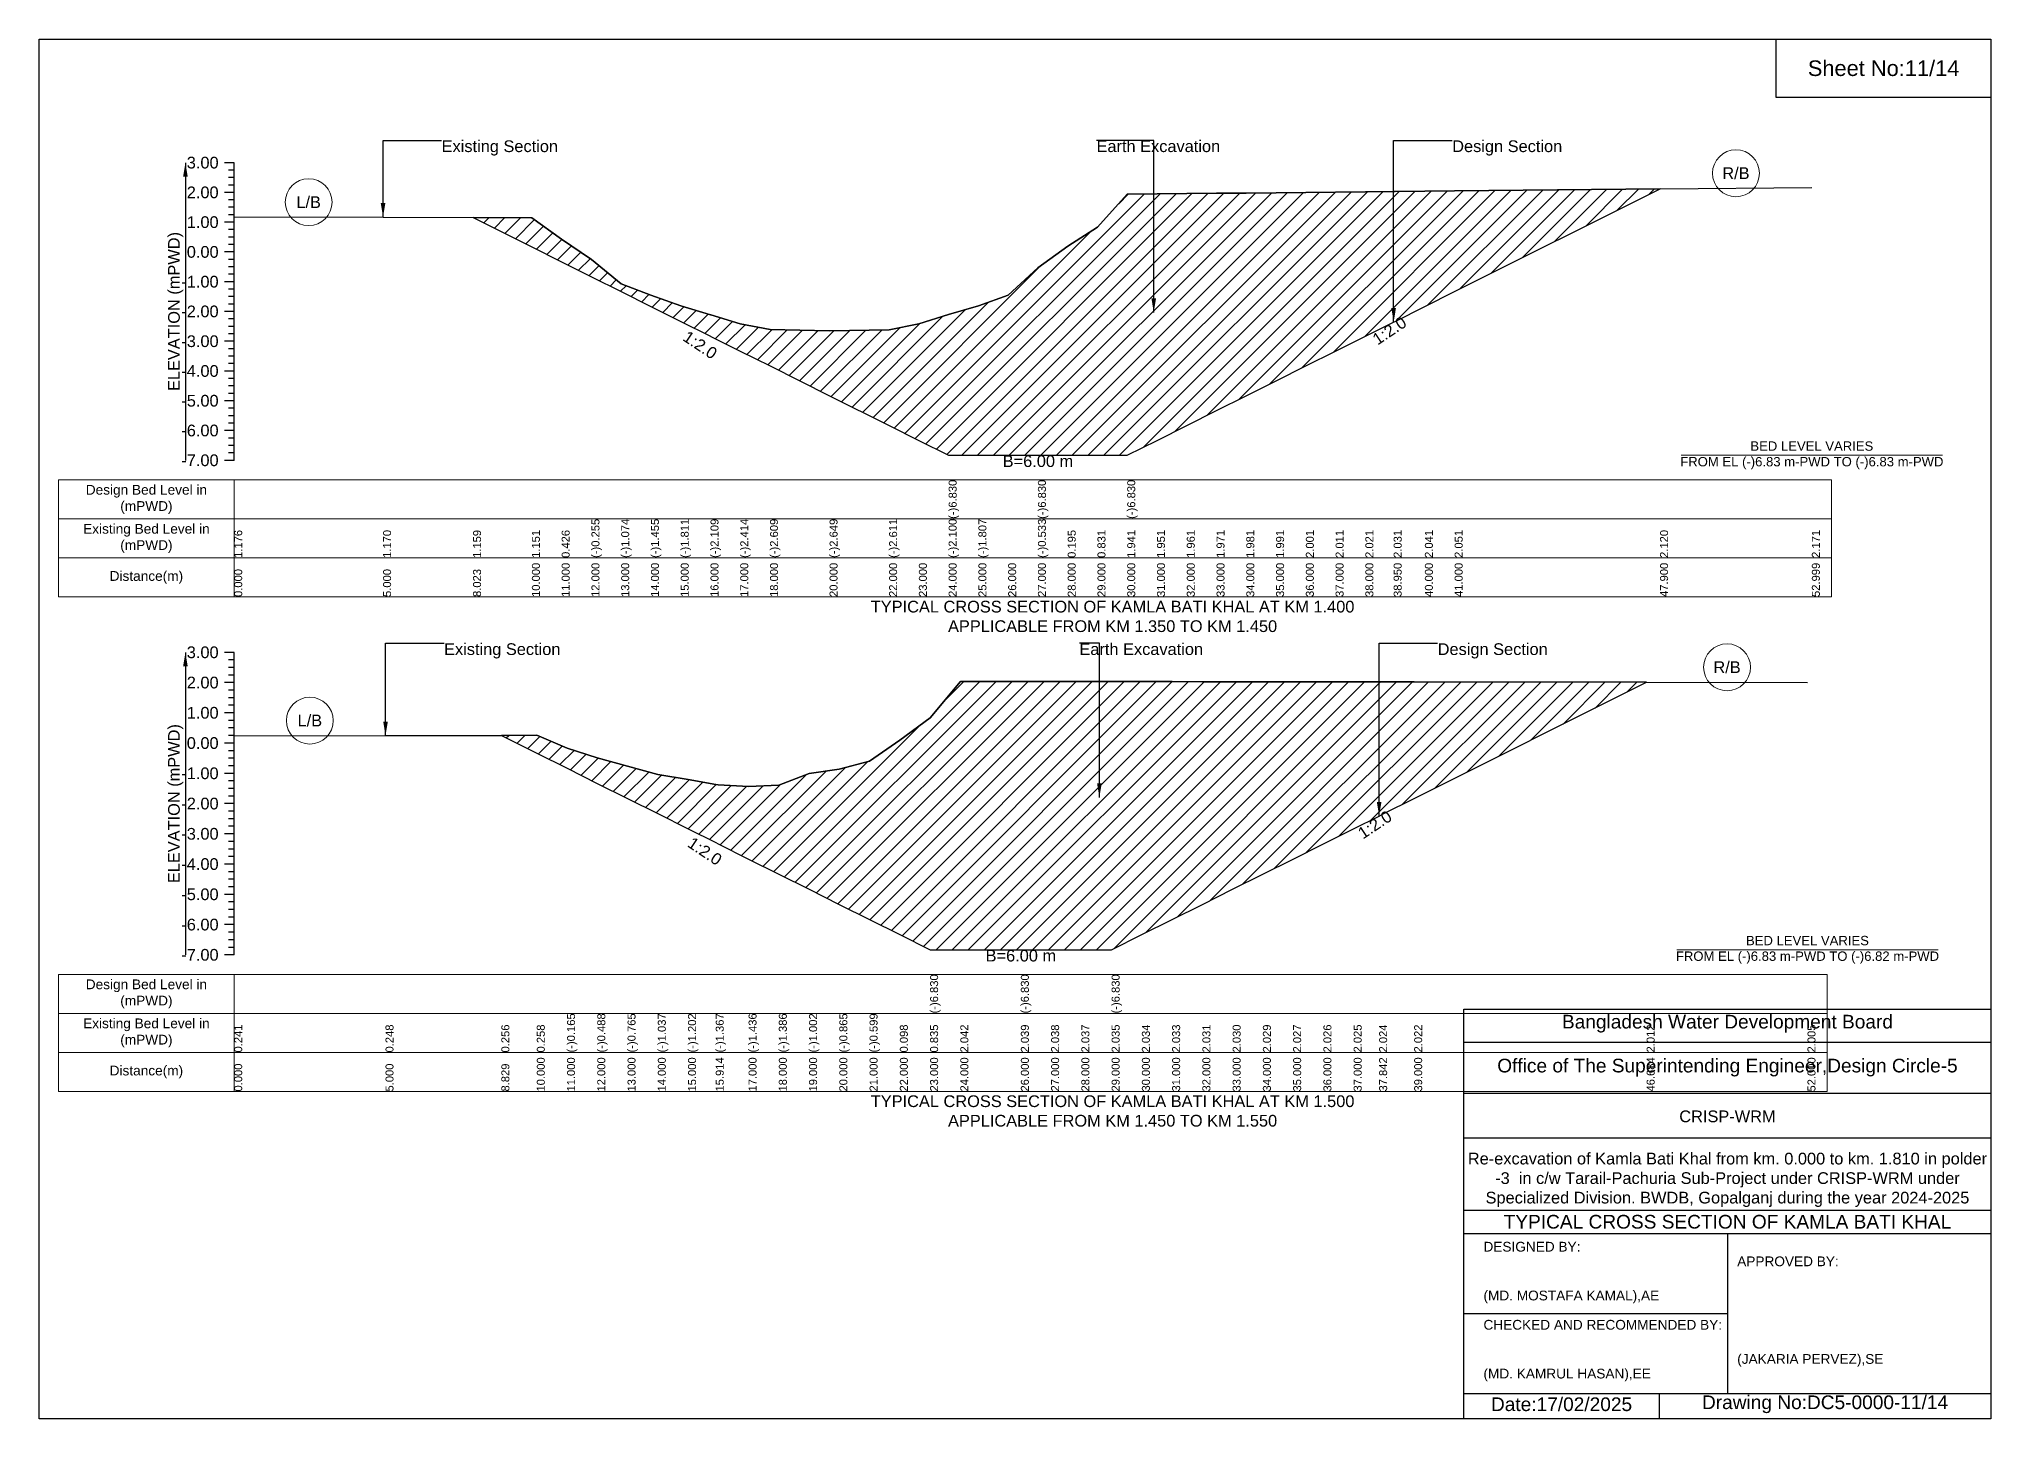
# Model space of a CAD drawing. Header units: inches. Extents: x 91000 to 238000, y -5656 to 51.
# Drawn here: x 200000 to 208000, y -5656 to 0 of the extents above; entities that cross this region are included whole.
import ezdxf

# ---------------------------------------------------------------- set-up
doc = ezdxf.new("R2010")
doc.units = ezdxf.units.IN
doc.header["$LTSCALE"] = 7
doc.header["$MEASUREMENT"] = 0
for name, color, linetype, lineweight in [('Cross section Data Border', 7, 'Continuous', 9), ('Cross Section Labels', 7, 'Continuous', 9), ('Existing_Bed_Level for Xsection', 7, 'Continuous', 25)]:
    doc.layers.add(name, color=color, linetype=linetype, lineweight=lineweight)
doc.styles.get("Standard").update_dxf_attribs({"font": 'arial.ttf'})
doc.dimstyles.get("Standard").update_dxf_attribs({"dimtxt": 0.18, "dimasz": 0.18, "dimexe": 0.18, "dimexo": 0.0625, "dimgap": 0.09, "dimtad": 0, "dimtih": 1, "dimtoh": 1, "dimdec": 4, "dimzin": 0, "dimdsep": 46, "dimtxsty": 'Standard', "dimcen": 0.09, "dimadec": 0, "dimazin": 0, "dimtfac": 1, "dimtdec": 4, "dimtofl": 0, "dimtmove": 0, "dimatfit": 3, "dimfxl": 1, "dimtolj": 1, "dimtzin": 0, "dimarcsym": 0})

msp = doc.modelspace()

# ---------------------------------------------------------------- hatches: boundary and pattern name
at = {"layer": 'Existing_Bed_Level for Xsection'}
h = msp.add_hatch(dxfattribs=at)
h.set_pattern_fill('ANSI31', color=256, scale=366, style=0)
h.paths.add_polyline_path([(201778.8, -731.5), (202020, -852.1), (202142, -913.1), (202264, -974.1), (202386, -1035.1), (202508, -1096.1), (202630, -1157.1), (202752, -1218.1), (202753.4, -1218.8), (202874, -1279.1), (202996, -1340.1), (203240, -1462.1), (203484, -1584.1), (203606, -1645.1), (203728, -1706.1), (203850, -1706.1), (203972, -1706.1), (204094, -1706.1), (204216, -1706.1), (204338, -1706.1), (204460, -1706.1), (204582, -1645.1), (204704, -1584.1), (204826, -1523.1), (204948, -1462.1), (205070, -1401.1), (205192, -1340.1), (205314, -1279.1), (205436, -1218.1), (205551.9, -1160.1), (205558, -1157.1), (205679.9, -1096.1), (205801.9, -1035.1), (206643.8, -614.2), (205801.9, -622.6), (205679.9, -623.8), (205558, -625), (205551.9, -625.1), (205436, -626.3), (205314, -627.5), (205192, -628.7), (205070, -629.9), (204948, -631.1), (204826, -632.4), (204704, -633.6), (204582, -634.8), (204460, -636), (204338, -771.4), (204216, -849), (204094, -937.8), (203972, -1050.3), (203850, -1093.3), (203728, -1129), (203606, -1167.3), (203484, -1191.4), (203240, -1196), (202996, -1191.1), (202874, -1167.3), (202753.4, -1130.5), (202752, -1130.1), (202630, -1093.8), (202508, -1050.3), (202386, -1003.9), (202264, -903.9), (202142, -820.8), (202020, -732.4)])
h = msp.add_hatch(dxfattribs=at)
h.set_pattern_fill('ANSI31', color=256, scale=372, style=0)
h.paths.add_polyline_path([(201894.8, -2854.2), (202040, -2926.9), (202164, -2988.9), (202288, -3050.9), (202412, -3112.9), (202536, -3174.9), (202660, -3236.9), (202773.4, -3293.5), (202784, -3298.9), (202908, -3360.9), (203032, -3422.9), (203156, -3484.9), (203280, -3546.9), (203404, -3608.9), (203528, -3670.9), (203652, -3732.9), (203776, -3732.9), (204024, -3732.9), (204148, -3732.9), (204272, -3732.9), (204396, -3732.9), (204396, -3732.9), (204520, -3670.9), (204644, -3608.9), (204768, -3546.9), (204892, -3484.9), (205016, -3422.9), (205140, -3360.9), (205264, -3298.9), (205388, -3236.9), (205492.4, -3184.7), (205512, -3174.9), (205636, -3112.9), (206588.8, -2636.5), (205636, -2635.2), (205512, -2635), (205492.4, -2635), (205388, -2634.9), (205264, -2634.7), (205140, -2634.5), (205016, -2634.4), (204892, -2634.2), (204768, -2634.1), (204644, -2633.9), (204520, -2633.7), (204396, -2633.6), (204396, -2633.6), (204272, -2633.4), (204148, -2633.2), (204024, -2633.1), (203776, -2632.7), (203652, -2782.4), (203528, -2873.8), (203404, -2960.2), (203280, -2993.2), (203156, -3010.2), (203032, -3057.8), (202908, -3064), (202784, -3057.3), (202773.4, -3055.4), (202660, -3035), (202536, -3014.5), (202412, -2980.8), (202288, -2946.4), (202164, -2906.4), (202040, -2853.9)])

# ---------------------------------------------------------------- linework, layer by layer
for points in [[(200000, 0), (208000, 0), (208000, -5656), (200000, -5656)], [(207120, 0), (208000, 0), (208000, -240), (207120, -240)]]:
    msp.add_lwpolyline(points, close=True)
for points in [[(205840, -5656), (205840, -3976), (208000, -3976)], [(205840, -4112), (208000, -4112)], [(205840, -4320), (208000, -4320)], [(205840, -4504), (208000, -4504)], [(205840, -4800), (208000, -4800)], [(205840, -4896), (208000, -4896)], [(206920, -4896), (206920, -5552)], [(205840, -5224), (206920, -5224)], [(205840, -5552), (208000, -5552)], [(206640, -5552), (206640, -5656)]]:
    msp.add_lwpolyline(points)
at = {"layer": 'Cross section Data Border'}
for points in [[(200080, -1806.8), (207345.9, -1806.8), (207345.9, -2286.8), (200080, -2286.8)], [(200080, -3833.9), (207328, -3833.9), (207328, -4313.9), (200080, -4313.9)]]:
    msp.add_lwpolyline(points, close=True, dxfattribs=at)
for points in [[(200800, -1806.8), (200800, -2286.8)], [(200080, -1966.8), (207345.9, -1966.8)], [(200080, -2126.8), (207345.9, -2126.8)], [(200800, -3833.9), (200800, -4313.9)], [(200080, -3993.9), (207328, -3993.9)], [(200080, -4153.9), (207328, -4153.9)]]:
    msp.add_lwpolyline(points, dxfattribs=at)
at = {"layer": 'Cross Section Labels'}
for points in [[(206730.1, -1706.1), (207801.7, -1706.1)], [(206712.2, -3732.9), (207783.8, -3732.9)]]:
    msp.add_lwpolyline(points, dxfattribs=at)
for centre in [(206954.8, -550.1), (201105, -668.7), (206918.4, -2574.9), (201110, -2793.6)]:
    msp.add_circle(centre, 96, dxfattribs=at)
at = {"layer": 'Existing_Bed_Level for Xsection'}
for points in [[(200800, -506.8), (200760, -506.8)], [(200800, -537.3), (200776, -537.3)], [(200800, -1726.8), (200800, -1604.8), (200800, -1482.8), (200800, -1360.8), (200800, -1238.8), (200800, -1116.8), (200800, -994.8), (200800, -872.8), (200800, -750.8), (200800, -628.8), (200800, -506.8)], [(200800, -628.8), (200760, -628.8)], [(200800, -567.8), (200776, -567.8)], [(200800, -598.3), (200776, -598.3)], [(200800, -729.3), (201410, -730.1), (201778.8, -731.5), (202020, -732.4), (202142, -820.8), (202264, -903.9), (202386, -1003.9), (202508, -1050.3), (202630, -1093.8), (202752, -1130.1), (202753.4, -1130.5), (202874, -1167.3), (202996, -1191.1), (203240, -1196), (203484, -1191.4), (203606, -1167.3), (203728, -1129), (203728, -1129), (203850, -1093.3), (203972, -1050.3), (204094, -937.8), (204094, -937.8), (204216, -849), (204338, -771.4), (204460, -636), (204460, -636), (204582, -634.8), (204704, -633.6), (204826, -632.4), (204948, -631.1), (205070, -629.9), (205192, -628.7), (205314, -627.5), (205436, -626.3), (205551.9, -625.1), (205558, -625), (205679.9, -623.8), (205801.9, -622.6), (206643.8, -614.2), (207265.9, -608)], [(200800, -659.3), (200776, -659.3)], [(200800, -689.8), (200776, -689.8)], [(200800, -750.8), (200760, -750.8)], [(200800, -720.3), (200776, -720.3)], [(200800, -781.3), (200776, -781.3)], [(200800, -872.8), (200760, -872.8)], [(200800, -811.8), (200776, -811.8)], [(200800, -842.3), (200776, -842.3)], [(200800, -903.3), (200776, -903.3)], [(200800, -933.8), (200776, -933.8)], [(200800, -994.8), (200760, -994.8)], [(200800, -964.3), (200776, -964.3)], [(200800, -1025.3), (200776, -1025.3)], [(200800, -1116.8), (200760, -1116.8)], [(200800, -1055.8), (200776, -1055.8)], [(200800, -1086.3), (200776, -1086.3)], [(200800, -1147.3), (200776, -1147.3)], [(200800, -1177.8), (200776, -1177.8)], [(200800, -1238.8), (200760, -1238.8)], [(200800, -1208.3), (200776, -1208.3)], [(200800, -1269.3), (200776, -1269.3)], [(200800, -1299.8), (200776, -1299.8)], [(200800, -1330.3), (200776, -1330.3)], [(200800, -1360.8), (200760, -1360.8)], [(200800, -1391.3), (200776, -1391.3)], [(200800, -1421.8), (200776, -1421.8)], [(200800, -1482.8), (200760, -1482.8)], [(200800, -1452.3), (200776, -1452.3)], [(200800, -1513.3), (200776, -1513.3)], [(200800, -1543.8), (200776, -1543.8)], [(200800, -1574.3), (200776, -1574.3)], [(200800, -1604.8), (200760, -1604.8)], [(200800, -1635.3), (200776, -1635.3)], [(200800, -1665.8), (200776, -1665.8)], [(200800, -1726.8), (200760, -1726.8)], [(200800, -1696.3), (200776, -1696.3)], [(200800, -2513.9), (200760, -2513.9)], [(200800, -2544.9), (200776, -2544.9)], [(200800, -3753.9), (200800, -3629.9), (200800, -3505.9), (200800, -3381.9), (200800, -3257.9), (200800, -3133.9), (200800, -3009.9), (200800, -2885.9), (200800, -2761.9), (200800, -2637.9), (200800, -2513.9)], [(200800, -2637.9), (200760, -2637.9)], [(200800, -2575.9), (200776, -2575.9)], [(200800, -2606.9), (200776, -2606.9)], [(200800, -2856.1), (201420, -2855.2), (201894.8, -2854.2), (202040, -2853.9), (202164, -2906.4), (202288, -2946.4), (202412, -2980.8), (202536, -3014.5), (202660, -3035), (202773.4, -3055.4), (202784, -3057.3), (202908, -3064), (203032, -3057.8), (203156, -3010.2), (203280, -2993.2), (203404, -2960.2), (203528, -2873.8), (203652, -2782.4), (203652, -2782.4), (203776, -2632.7), (204024, -2633.1), (204024, -2633.1), (204148, -2633.2), (204272, -2633.4), (204396, -2633.6), (204396, -2633.6), (204396, -2633.6), (204520, -2633.7), (204644, -2633.9), (204768, -2634.1), (204892, -2634.2), (205016, -2634.4), (205140, -2634.5), (205264, -2634.7), (205388, -2634.9), (205492.4, -2635), (205512, -2635), (205636, -2635.2), (206588.8, -2636.5), (207248, -2637.4)], [(200800, -2668.9), (200776, -2668.9)], [(200800, -2699.9), (200776, -2699.9)], [(200800, -2761.9), (200760, -2761.9)], [(200800, -2730.9), (200776, -2730.9)], [(200800, -2792.9), (200776, -2792.9)], [(200800, -2823.9), (200776, -2823.9)], [(200800, -2854.9), (200776, -2854.9)], [(200800, -2885.9), (200760, -2885.9)], [(200800, -2916.9), (200776, -2916.9)], [(200800, -2947.9), (200776, -2947.9)], [(200800, -3009.9), (200760, -3009.9)], [(200800, -2978.9), (200776, -2978.9)], [(200800, -3040.9), (200776, -3040.9)], [(200800, -3071.9), (200776, -3071.9)], [(200800, -3102.9), (200776, -3102.9)], [(200800, -3133.9), (200760, -3133.9)], [(200800, -3164.9), (200776, -3164.9)], [(200800, -3195.9), (200776, -3195.9)], [(200800, -3257.9), (200760, -3257.9)], [(200800, -3226.9), (200776, -3226.9)], [(200800, -3288.9), (200776, -3288.9)], [(200800, -3319.9), (200776, -3319.9)], [(200800, -3350.9), (200776, -3350.9)], [(200800, -3381.9), (200760, -3381.9)], [(200800, -3412.9), (200776, -3412.9)], [(200800, -3505.9), (200760, -3505.9)], [(200800, -3443.9), (200776, -3443.9)], [(200800, -3474.9), (200776, -3474.9)], [(200800, -3536.9), (200776, -3536.9)], [(200800, -3567.9), (200776, -3567.9)], [(200800, -3598.9), (200776, -3598.9)], [(200800, -3629.9), (200760, -3629.9)], [(200800, -3660.9), (200776, -3660.9)], [(200800, -3753.9), (200760, -3753.9)], [(200800, -3691.9), (200776, -3691.9)], [(200800, -3722.9), (200776, -3722.9)]]:
    msp.add_lwpolyline(points, dxfattribs=at)
for points in [[(201778.8, -731.5), (202020, -852.1), (202142, -913.1), (202264, -974.1), (202386, -1035.1), (202508, -1096.1), (202630, -1157.1), (202752, -1218.1), (202753.4, -1218.8), (202874, -1279.1), (202996, -1340.1), (203240, -1462.1), (203484, -1584.1), (203606, -1645.1), (203728, -1706.1), (203728, -1706.1), (203850, -1706.1), (203972, -1706.1), (204094, -1706.1), (204094, -1706.1), (204216, -1706.1), (204338, -1706.1), (204460, -1706.1), (204460, -1706.1), (204582, -1645.1), (204704, -1584.1), (204826, -1523.1), (204948, -1462.1), (205070, -1401.1), (205192, -1340.1), (205314, -1279.1), (205436, -1218.1), (205551.9, -1160.1), (205558, -1157.1), (205679.9, -1096.1), (205801.9, -1035.1), (206643.8, -614.2), (205801.9, -622.6), (205679.9, -623.8), (205558, -625), (205551.9, -625.1), (205436, -626.3), (205314, -627.5), (205192, -628.7), (205070, -629.9), (204948, -631.1), (204826, -632.4), (204704, -633.6), (204582, -634.8), (204460, -636), (204460, -636), (204338, -771.4), (204216, -849), (204094, -937.8), (204094, -937.8), (203972, -1050.3), (203850, -1093.3), (203728, -1129), (203728, -1129), (203606, -1167.3), (203484, -1191.4), (203240, -1196), (202996, -1191.1), (202874, -1167.3), (202753.4, -1130.5), (202752, -1130.1), (202630, -1093.8), (202508, -1050.3), (202386, -1003.9), (202264, -903.9), (202142, -820.8), (202020, -732.4)], [(201894.8, -2854.2), (202040, -2926.9), (202164, -2988.9), (202288, -3050.9), (202412, -3112.9), (202536, -3174.9), (202660, -3236.9), (202773.4, -3293.5), (202784, -3298.9), (202908, -3360.9), (203032, -3422.9), (203156, -3484.9), (203280, -3546.9), (203404, -3608.9), (203528, -3670.9), (203652, -3732.9), (203652, -3732.9), (203776, -3732.9), (204024, -3732.9), (204024, -3732.9), (204148, -3732.9), (204272, -3732.9), (204396, -3732.9), (204396, -3732.9), (204396, -3732.9), (204520, -3670.9), (204644, -3608.9), (204768, -3546.9), (204892, -3484.9), (205016, -3422.9), (205140, -3360.9), (205264, -3298.9), (205388, -3236.9), (205492.4, -3184.7), (205512, -3174.9), (205636, -3112.9), (206588.8, -2636.5), (206588.8, -2636.5), (206588.8, -2636.5), (205636, -2635.2), (205512, -2635), (205492.4, -2635), (205388, -2634.9), (205264, -2634.7), (205140, -2634.5), (205016, -2634.4), (204892, -2634.2), (204768, -2634.1), (204644, -2633.9), (204520, -2633.7), (204396, -2633.6), (204396, -2633.6), (204396, -2633.6), (204272, -2633.4), (204148, -2633.2), (204024, -2633.1), (204024, -2633.1), (203776, -2632.7), (203652, -2782.4), (203652, -2782.4), (203528, -2873.8), (203404, -2960.2), (203280, -2993.2), (203156, -3010.2), (203032, -3057.8), (202908, -3064), (202784, -3057.3), (202773.4, -3055.4), (202660, -3035), (202536, -3014.5), (202412, -2980.8), (202288, -2946.4), (202164, -2906.4), (202040, -2853.9)]]:
    msp.add_lwpolyline(points, close=True, dxfattribs=at)

# ---------------------------------------------------------------- texts
at = {"attachment_point": 5}
for s, insert, char_height in [('Sheet No:11/14', (207560, -120), 64), ('Bangladesh Water Development Board', (206920, -4036), 56), ('Office of The Superintending Engineer,Design Circle-5', (206920, -4216), 56)]:
    msp.add_mtext(s, dxfattribs=dict(at, insert=insert, char_height=char_height))
for s, insert, char_height, width, attachment_point in [('CRISP-WRM', (206920, -4416), 48, 2240, 5), ('Re-excavation of Kamla Bati Khal from km. 0.000 to km. 1.810 in polder -3  in c/w Tarail-Pachuria Sub-Project under CRISP-WRM under Specialized Division. BWDB, Gopalganj during the year 2024-2025', (206920, -4676), 48, 2160, 5), ('TYPICAL CROSS SECTION OF KAMLA BATI KHAL', (206920, -4848), 56, 2240, 5), ('DESIGNED BY:^J^J^J(MD. MOSTAFA KAMAL),AE', (205920, -5056), 40, 1120, 4), ('APPROVED BY:^J^J^J^J^J^J(JAKARIA PERVEZ),SE', (206960, -5216), 40, 1120, 4), ('CHECKED AND RECOMMENDED BY:^J^J^J(MD. KAMRUL HASAN),EE', (205920, -5376), 40, 1120, 4), ('Date:17/02/2025', (206240, -5596), 56, 1120, 5), ('Drawing No:DC5-0000-11/14', (207320, -5596), 56, 1760, 5)]:
    msp.add_mtext(s, dxfattribs=dict(insert=insert, char_height=char_height, width=width, attachment_point=attachment_point))
at = {"layer": 'Cross section Data Border', "char_height": 40, "width": 640, "attachment_point": 5}
for s, insert in [('Design Bed Level in (mPWD)', (200440, -1886.8)), ('Existing Bed Level in (mPWD)', (200440, -2046.8)), ('Distance(m)', (200440, -2206.8)), ('Design Bed Level in (mPWD)', (200440, -3913.9)), ('Existing Bed Level in (mPWD)', (200440, -4073.9)), ('Distance(m)', (200440, -4233.9))]:
    msp.add_mtext(s, dxfattribs=dict(at, insert=insert))
at = {"layer": 'Cross Section Labels'}
for s, insert, char_height, attachment_point in [('Existing Section', (201650, -415.3), 48, 1), ('Earth Excavation', (204334, -415.3), 48, 1), ('Design Section', (205791.9, -415.3), 48, 1), ('R/B', (206954.8, -550.1), 48, 5), ('L/B', (201105, -668.7), 48, 5), ('BED LEVEL VARIES ^JFROM EL (-)6.83 m-PWD TO (-)6.83 m-PWD', (207265.9, -1706.1), 38.4, 5), ('B=6.00 m', (204094, -1706.1), 48, 2), ('TYPICAL CROSS SECTION OF KAMLA BATI KHAL AT KM 1.400^JAPPLICABLE FROM KM 1.350 TO KM 1.450', (204400, -2366.8), 48, 5), ('Existing Section', (201660, -2476.7), 48, 1), ('Earth Excavation', (204264, -2476.7), 48, 1), ('Design Section', (205732.4, -2476.7), 48, 1), ('R/B', (206918.4, -2574.9), 48, 5), ('L/B', (201110, -2793.6), 48, 5), ('BED LEVEL VARIES ^JFROM EL (-)6.83 m-PWD TO (-)6.82 m-PWD', (207248, -3732.9), 38.4, 5), ('B=6.00 m', (204024, -3732.9), 48, 2), ('TYPICAL CROSS SECTION OF KAMLA BATI KHAL AT KM 1.500^JAPPLICABLE FROM KM 1.450 TO KM 1.550', (204400, -4393.9), 48, 5)]:
    msp.add_mtext(s, dxfattribs=dict(at, insert=insert, char_height=char_height, attachment_point=attachment_point))
at = {"layer": 'Cross Section Labels', "char_height": 48, "attachment_point": 2}
for insert, rotation in [((205521.4, -1175.4), 33.69007), ((202722.9, -1234), 326.30993), ((205461.4, -3200.2), 33.69007), ((202742.4, -3309), 326.30993)]:
    msp.add_mtext('1:2.0', dxfattribs=dict(at, insert=insert, rotation=rotation))
at = {"layer": 'Existing_Bed_Level for Xsection', "char_height": 48, "attachment_point": 6}
for s, insert in [('3.00', (200736, -506.8)), ('2.00', (200736, -628.8)), ('1.00', (200736, -750.8)), ('0.00', (200736, -872.8)), ('-1.00', (200736, -994.8)), ('-2.00', (200736, -1116.8)), ('-3.00', (200736, -1238.8)), ('-4.00', (200736, -1360.8)), ('-5.00', (200736, -1482.8)), ('-6.00', (200736, -1604.8)), ('-7.00', (200736, -1726.8)), ('3.00', (200736, -2513.9)), ('2.00', (200736, -2637.9)), ('1.00', (200736, -2761.9)), ('0.00', (200736, -2885.9)), ('-1.00', (200736, -3009.9)), ('-2.00', (200736, -3133.9)), ('-3.00', (200736, -3257.9)), ('-4.00', (200736, -3381.9)), ('-5.00', (200736, -3505.9)), ('-6.00', (200736, -3629.9)), ('-7.00', (200736, -3753.9))]:
    msp.add_mtext(s, dxfattribs=dict(at, insert=insert))
at = {"layer": 'Existing_Bed_Level for Xsection', "rotation": 90}
for s, insert, char_height, attachment_point in [('ELEVATION (mPWD)', (200560, -1116.8), 48, 5), ('(-)6.830', (203728, -1966.8), 32.8, 1), ('(-)6.830', (204094, -1966.8), 32.8, 1), ('(-)6.830', (204460, -1966.8), 32.8, 1), ('(-)0.255', (202264, -2126.8), 32.8, 1), ('(-)1.074', (202386, -2126.8), 32.8, 1), ('(-)1.455', (202508, -2126.8), 32.8, 1), ('(-)1.811', (202630, -2126.8), 32.8, 1), ('(-)2.109', (202752, -2126.8), 32.8, 1), ('(-)2.414', (202874, -2126.8), 32.8, 1), ('(-)2.609', (202996, -2126.8), 32.8, 1), ('(-)2.649', (203240, -2126.8), 32.8, 1), ('(-)2.611', (203484, -2126.8), 32.8, 1), ('(-)2.100', (203728, -2126.8), 32.8, 1), ('(-)1.807', (203850, -2126.8), 32.8, 1), ('(-)0.533', (204094, -2126.8), 32.8, 1), ('1.176', (200800, -2126.8), 32.8, 1), ('1.170', (201410, -2126.8), 32.8, 1), ('1.159', (201778.8, -2126.8), 32.8, 1), ('1.151', (202020, -2126.8), 32.8, 1), ('0.426', (202142, -2126.8), 32.8, 1), ('0.195', (204216, -2126.8), 32.8, 1), ('0.831', (204338, -2126.8), 32.8, 1), ('1.941', (204460, -2126.8), 32.8, 1), ('1.951', (204582, -2126.8), 32.8, 1), ('1.961', (204704, -2126.8), 32.8, 1), ('1.971', (204826, -2126.8), 32.8, 1), ('1.981', (204948, -2126.8), 32.8, 1), ('1.991', (205070, -2126.8), 32.8, 1), ('2.001', (205192, -2126.8), 32.8, 1), ('2.011', (205314, -2126.8), 32.8, 1), ('2.021', (205436, -2126.8), 32.8, 1), ('2.031', (205551.9, -2126.8), 32.8, 1), ('2.041', (205679.9, -2126.8), 32.8, 1), ('2.051', (205801.9, -2126.8), 32.8, 1), ('2.120', (206643.8, -2126.8), 32.8, 1), ('2.171', (207265.9, -2126.8), 32.8, 1), ('10.000', (202020, -2286.8), 32.8, 1), ('11.000', (202142, -2286.8), 32.8, 1), ('12.000', (202264, -2286.8), 32.8, 1), ('13.000', (202386, -2286.8), 32.8, 1), ('14.000', (202508, -2286.8), 32.8, 1), ('15.000', (202630, -2286.8), 32.8, 1), ('16.000', (202752, -2286.8), 32.8, 1), ('17.000', (202874, -2286.8), 32.8, 1), ('18.000', (202996, -2286.8), 32.8, 1), ('20.000', (203240, -2286.8), 32.8, 1), ('22.000', (203484, -2286.8), 32.8, 1), ('23.000', (203606, -2286.8), 32.8, 1), ('24.000', (203728, -2286.8), 32.8, 1), ('25.000', (203850, -2286.8), 32.8, 1), ('26.000', (203972, -2286.8), 32.8, 1), ('27.000', (204094, -2286.8), 32.8, 1), ('28.000', (204216, -2286.8), 32.8, 1), ('29.000', (204338, -2286.8), 32.8, 1), ('30.000', (204460, -2286.8), 32.8, 1), ('31.000', (204582, -2286.8), 32.8, 1), ('32.000', (204704, -2286.8), 32.8, 1), ('33.000', (204826, -2286.8), 32.8, 1), ('34.000', (204948, -2286.8), 32.8, 1), ('35.000', (205070, -2286.8), 32.8, 1), ('36.000', (205192, -2286.8), 32.8, 1), ('37.000', (205314, -2286.8), 32.8, 1), ('38.000', (205436, -2286.8), 32.8, 1), ('38.950', (205551.9, -2286.8), 32.8, 1), ('40.000', (205679.9, -2286.8), 32.8, 1), ('41.000', (205801.9, -2286.8), 32.8, 1), ('47.900', (206643.8, -2286.8), 32.8, 1), ('52.999', (207265.9, -2286.8), 32.8, 1), ('0.000', (200800, -2286.8), 32.8, 1), ('5.000', (201410, -2286.8), 32.8, 1), ('8.023', (201778.8, -2286.8), 32.8, 1), ('ELEVATION (mPWD)', (200560, -3133.9), 48, 5), ('(-)6.830', (203652, -3993.9), 32.8, 1), ('(-)6.830', (204024, -3993.9), 32.8, 1), ('(-)6.830', (204396, -3993.9), 32.8, 1), ('(-)0.165', (202164, -4153.9), 32.8, 1), ('(-)0.488', (202288, -4153.9), 32.8, 1), ('(-)0.765', (202412, -4153.9), 32.8, 1), ('(-)1.037', (202536, -4153.9), 32.8, 1), ('(-)1.202', (202660, -4153.9), 32.8, 1), ('(-)1.367', (202773.4, -4153.9), 32.8, 1), ('(-)1.436', (202908, -4153.9), 32.8, 1), ('(-)1.386', (203032, -4153.9), 32.8, 1), ('(-)1.002', (203156, -4153.9), 32.8, 1), ('(-)0.865', (203280, -4153.9), 32.8, 1), ('(-)0.599', (203404, -4153.9), 32.8, 1), ('0.241', (200800, -4153.9), 32.8, 1), ('0.248', (201420, -4153.9), 32.8, 1), ('0.256', (201894.8, -4153.9), 32.8, 1), ('0.258', (202040, -4153.9), 32.8, 1), ('0.098', (203528, -4153.9), 32.8, 1), ('0.835', (203652, -4153.9), 32.8, 1), ('2.042', (203776, -4153.9), 32.8, 1), ('2.039', (204024, -4153.9), 32.8, 1), ('2.038', (204148, -4153.9), 32.8, 1), ('2.037', (204272, -4153.9), 32.8, 1), ('2.035', (204396, -4153.9), 32.8, 1), ('2.034', (204520, -4153.9), 32.8, 1), ('2.033', (204644, -4153.9), 32.8, 1), ('2.031', (204768, -4153.9), 32.8, 1), ('2.030', (204892, -4153.9), 32.8, 1), ('2.029', (205016, -4153.9), 32.8, 1), ('2.027', (205140, -4153.9), 32.8, 1), ('2.026', (205264, -4153.9), 32.8, 1), ('2.025', (205388, -4153.9), 32.8, 1), ('2.024', (205492.4, -4153.9), 32.8, 1), ('2.022', (205636, -4153.9), 32.8, 1), ('2.012', (206588.8, -4153.9), 32.8, 1), ('2.005', (207248, -4153.9), 32.8, 1), ('0.000', (200800, -4313.9), 32.8, 1), ('5.000', (201420, -4313.9), 32.8, 1), ('8.829', (201894.8, -4313.9), 32.8, 1), ('10.000', (202040, -4313.9), 32.8, 1), ('11.000', (202164, -4313.9), 32.8, 1), ('12.000', (202288, -4313.9), 32.8, 1), ('13.000', (202412, -4313.9), 32.8, 1), ('14.000', (202536, -4313.9), 32.8, 1), ('15.000', (202660, -4313.9), 32.8, 1), ('15.914', (202773.4, -4313.9), 32.8, 1), ('17.000', (202908, -4313.9), 32.8, 1), ('18.000', (203032, -4313.9), 32.8, 1), ('19.000', (203156, -4313.9), 32.8, 1), ('20.000', (203280, -4313.9), 32.8, 1), ('21.000', (203404, -4313.9), 32.8, 1), ('22.000', (203528, -4313.9), 32.8, 1), ('23.000', (203652, -4313.9), 32.8, 1), ('24.000', (203776, -4313.9), 32.8, 1), ('26.000', (204024, -4313.9), 32.8, 1), ('27.000', (204148, -4313.9), 32.8, 1), ('28.000', (204272, -4313.9), 32.8, 1), ('29.000', (204396, -4313.9), 32.8, 1), ('30.000', (204520, -4313.9), 32.8, 1), ('31.000', (204644, -4313.9), 32.8, 1), ('32.000', (204768, -4313.9), 32.8, 1), ('33.000', (204892, -4313.9), 32.8, 1), ('34.000', (205016, -4313.9), 32.8, 1), ('35.000', (205140, -4313.9), 32.8, 1), ('36.000', (205264, -4313.9), 32.8, 1), ('37.000', (205388, -4313.9), 32.8, 1), ('37.842', (205492.4, -4313.9), 32.8, 1), ('39.000', (205636, -4313.9), 32.8, 1), ('46.684', (206588.8, -4313.9), 32.8, 1), ('52.000', (207248, -4313.9), 32.8, 1)]:
    msp.add_mtext(s, dxfattribs=dict(at, insert=insert, char_height=char_height, attachment_point=attachment_point))

# ---------------------------------------------------------------- leaders
at = {"layer": 'Cross Section Labels', "annotation_type": 0, "has_hookline": 1, "hookline_direction": 0}
for points, text_width in [([(201410, -730.1), (201410, -415.3), (201649.9, -415.3)], 467.2), ([(204568.6, -1120.2), (204568.6, -415.3), (204333.9, -415.3)], 497), ([(205551.9, -1160.1), (205551.9, -415.3), (205791.8, -415.3)], 441.2), ([(201420, -2855.2), (201420, -2476.7), (201659.9, -2476.7)], 467.2), ([(204345.9, -3108.3), (204345.9, -2476.7), (204263.9, -2476.7)], 497), ([(205492.4, -3184.7), (205492.4, -2476.7), (205732.3, -2476.7)], 441.2)]:
    msp.add_leader(points, dimstyle='Standard', override={"dimasz": 57.6}, dxfattribs=dict(at, text_width=text_width))
at = {"layer": 'Existing_Bed_Level for Xsection'}
for points in [[(200600, -506.8), (200600, -1726.8)], [(200600, -2513.9), (200600, -3753.9)]]:
    msp.add_leader(points, dimstyle='Standard', override={"dimasz": 57.6}, dxfattribs=at)

doc.saveas('drawing.dxf')
